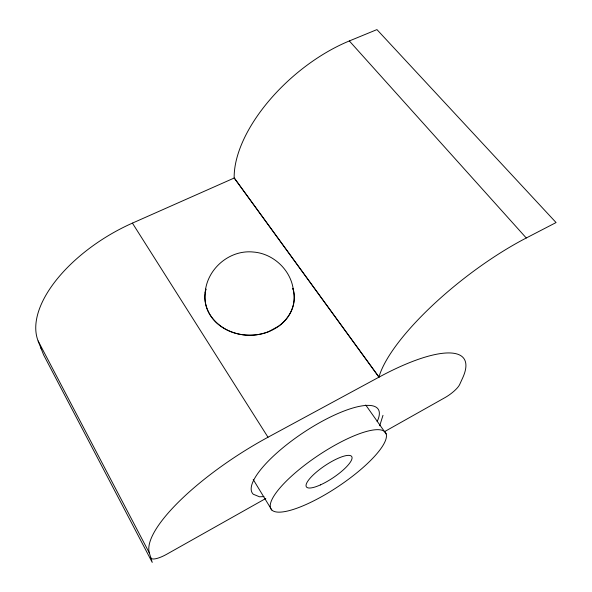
<?xml version="1.0" encoding="UTF-8"?>
<svg xmlns="http://www.w3.org/2000/svg" width="592" height="592" viewBox="0 0 592 592"><rect width="100%" height="100%" fill="white"/><g stroke="black" fill="none" stroke-linecap="round" stroke-linejoin="round"><path stroke-width="0.89" d="M205.172 292.655C206.919 268.946 229.496 249.521 253.302 252.029C273.304 253.472 291.116 270.204 293.351 290.161M379.709 425.766L382.994 415.318M265.838 498.457L166.737 554.238A16.865 4.751 -30.6 0 1 150.827 557.782M384.4 431.716L444.977 397.624A14.918 3.944 -36.1 0 0 459.666 384.519L462.707 377.837A125.371 35.387 -34.6 0 0 379.035 377.126L267.998 437.236A130.773 37.829 -32.6 0 0 149.376 553.024L152.233 562.4L43.638 354.926L38.11 340.933A115.403 59.496 -30.8 0 1 132.416 223.117L234.277 177.985L379.035 377.126M526.273 237.991L556.073 222.555L376.941 29.6L349.339 40.952A121.575 63.877 -41 0 0 234.166 177.948L378.932 377.126A138.572 41.07 -37.8 0 1 526.273 237.991L349.339 40.952M263.965 496.592L259.525 496.799L253.287 494.239A75.643 22.022 -33.7 0 1 315.617 424.967A75.643 22.022 -33.7 0 1 377.126 421.571M365.715 404.995L386.162 433.943A68.842 18.456 -33.8 0 1 304.384 505.242A68.842 18.456 -33.8 0 1 294.424 473.57A68.842 18.456 -33.8 0 1 386.162 433.943M132.416 223.117L267.998 437.236M253.213 479.505L271.787 510.023M38.11 340.933L149.376 553.024M292.899 288.415A44.666 37.918 0.7 0 1 278.61 326.17L268.627 331.646A44.666 37.918 0.7 0 1 221.741 326.902A44.666 37.918 0.7 0 1 205.875 289.118M292.973 288.341A44.666 37.918 0.7 0 1 250.327 335.227A44.666 37.918 0.7 0 1 205.957 289.207M41.595 349.139A14.867 7.467 -27 0 1 40.915 348.029M320.427 484.9A27.269 7.296 -33.8 0 0 351.848 456.772A27.269 7.296 -33.8 0 0 314.885 473.415A27.269 7.296 -33.8 0 0 320.427 484.9"/></g></svg>
